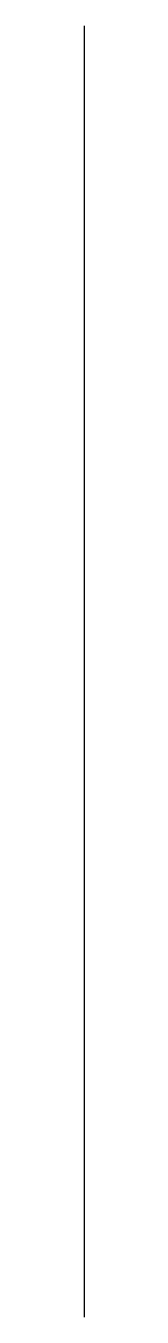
# Model space of a CAD drawing. Extents: x 0 to 0, y 0 to 4000.
import ezdxf

# ---------------------------------------------------------------- set-up
doc = ezdxf.new("R2010")
doc.units = 0

msp = doc.modelspace()

# ---------------------------------------------------------------- linework, layer by layer
for p, q in [((0, 4000), (0, 2992)), ((0, 2992), (0, 2000)), ((0, 2992), (0, 2000)), ((0, 2000), (0, 992)), ((0, 2000), (0, 992)), ((0, 992), (0, 0)), ((0, 992), (0, 0))]:
    msp.add_line(p, q)

doc.saveas('drawing.dxf')
